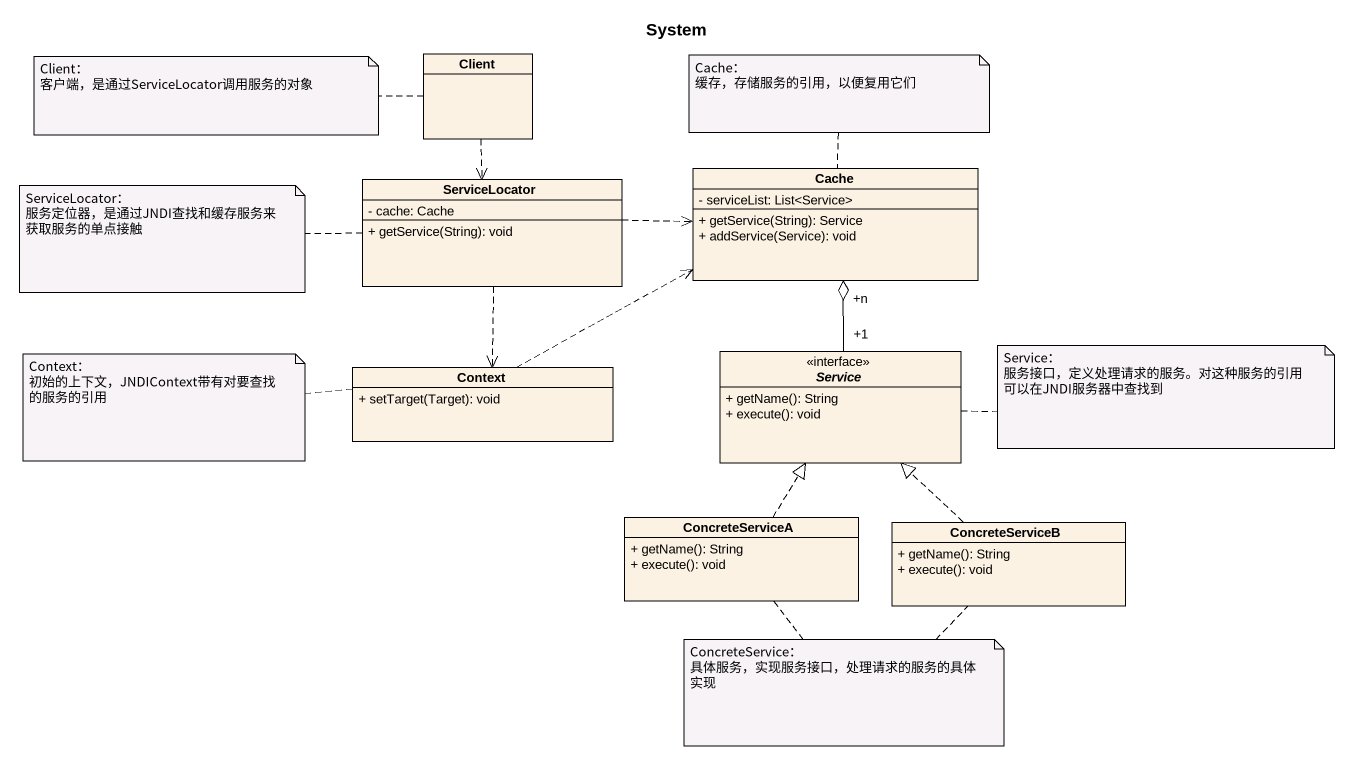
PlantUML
@startuml
title System
hide circle
hide empty members
skinparam classAttributeIconSize 0
class Client
class ServiceLocator {
  - cache: Cache
  + getService(String): void
}
class Cache {
  - serviceList: List<Service>
  + getService(String): Service
  + addService(Service): void
}
class Context {
  + setTarget(Target): void
}
abstract class Service <<interface>> {
  + getName(): String
  + execute(): void
}
class ConcreteServiceA {
  + getName(): String
  + execute(): void
}
class ConcreteServiceB {
  + getName(): String
  + execute(): void
}
Client ..> ServiceLocator
ServiceLocator .right.> Cache
ServiceLocator ..> Context
Context .right.> Cache
Service "+1" -up-o "+n" Cache
ConcreteServiceA .up.|> Service
ConcreteServiceB .up.|> Service
note left of Client
  Client：
  客户端，是通过ServiceLocator调用服务的对象
end note
note top of Cache
  Cache：
  缓存，存储服务的引用，以便复用它们
end note
note left of ServiceLocator
  ServiceLocator：
  服务定位器，是通过JNDI查找和缓存服务来获取服务的单点接触
end note
note left of Context
  Context：
  初始的上下文，JNDIContext带有对要查找的服务的引用
end note
note right of Service
  Service：
  服务接口，定义处理请求的服务。对这种服务的引用可以在JNDI服务器中查找到
end note
note as N6
  ConcreteService：
  具体服务，实现服务接口，处理请求的服务的具体实现
end note
N6 .. ConcreteServiceA
N6 .. ConcreteServiceB
@enduml
